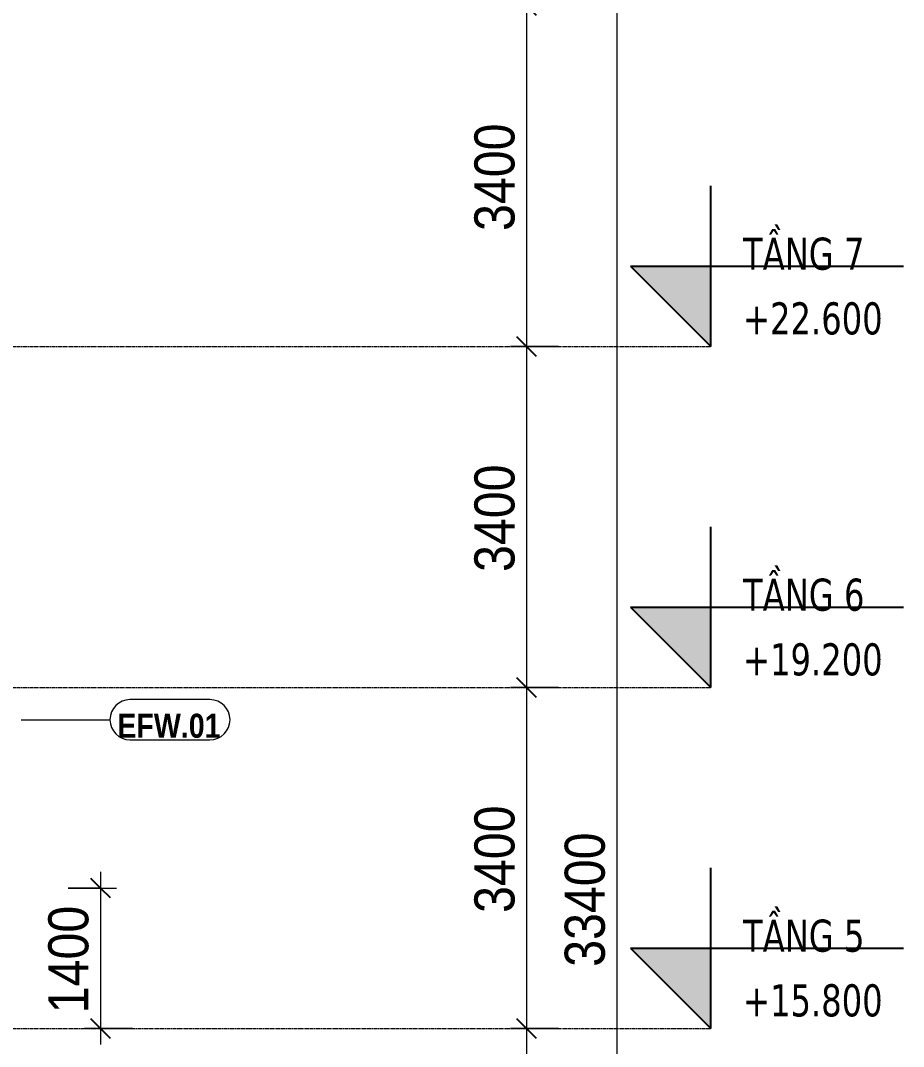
# Model space of a CAD drawing. Header units: millimetres. Extents: x 25061 to 259291, y -8723 to 35400.
# Drawn here: x 127271 to 136073, y 15620 to 25850 of the extents above; entities that cross this region are included whole.
import ezdxf

# ---------------------------------------------------------------- set-up
doc = ezdxf.new("R2010")
doc.units = ezdxf.units.MM
doc.linetypes.add('Centre', pattern=[31.75, 6.35, -4.7625, 15.875, -4.7625])
for name, color, linetype, lineweight in [('A-ANNO-DIMS', 211, 'Continuous', 9), ('A-ANNO-DIMS-160', 211, 'Continuous', 9), ('A-FLOR-LEVL', 51, 'Continuous', 9), ('A-FLOR-LEVL-1', 51, 'Continuous', 25), ('A-FLOR-LEVL-2', 51, 'Centre', 9), ('A-WALL-IDEN', 211, 'Continuous', 9)]:
    doc.layers.add(name, color=color, linetype=linetype, lineweight=lineweight)
doc.styles.add('Arial_B', font='arialbd.ttf', dxfattribs={"width": 0.85, "height": 240})
doc.styles.add('Tahoma_B', font='tahomabd.ttf', dxfattribs={"width": 0.85, "height": 320})
doc.styles.add('UTM Avo', font='', dxfattribs={"width": 0.9, "height": 400})
doc.styles.get('UTM Avo').set_extended_font_data('UTM Avo')
doc.dimstyles.new('1_Dim_chi_tiet_2_5', dxfattribs={"dimscale": 304.8, "dimtxt": 399.720379, "dimasz": 0.629921, "dimexe": 0.524934, "dimexo": 0.0625, "dimgap": 0.052493, "dimtad": 1, "dimdec": 0, "dimrnd": 5, "dimzin": 0, "dimdsep": 46, "dimtxsty": 'UTM Avo', "dimblk1": 'OBLIQUE', "dimblk2": 'OBLIQUE', "dimsah": 1, "dimcen": 0.09, "dimdle": 0.524934, "dimazin": 0, "dimtfac": 1, "dimtdec": 4, "dimtix": 1, "dimtmove": 0, "dimatfit": 3, "dimfxl": 1.049869, "dimfxlon": 1, "dimtvp": 1, "dimtolj": 1, "dimtzin": 0, "dimarcsym": 2})

# ---------------------------------------------------------------- blocks, each defined once
blk = doc.blocks.new('Level - CAO ĐỘ LEVEL-350587-TKCS_MẶT CẮT 1')
at = {"layer": 'A-FLOR-LEVL'}
blk.add_hatch(color=256, dxfattribs=at).paths.add_polyline_path([(134152.564287, 3000), (134152.564287, 2200), (133352.564287, 3000)])
at = {"layer": 'A-FLOR-LEVL-1'}
for p, q in [((134152.564287, 2200), (134152.564287, 3800)), ((133352.564287, 3000), (134152.564287, 2200)), ((133352.564287, 3000), (136072.564287, 3000))]:
    blk.add_line(p, q, dxfattribs=at)
blk = doc.blocks.new('DIMBLOCK4-TKCS_MẶT CẮT 1')
at = {"layer": 'A-ANNO-DIMS-160', "lineweight": 25}
for p, q in [((132315, 26000), (132219, 26096)), ((132315, 26000), (132411, 25904)), ((132315, 22600), (132219, 22696)), ((132315, 22600), (132411, 22504))]:
    blk.add_line(p, q, dxfattribs=at)
at = {"layer": 'A-ANNO-DIMS-160'}
for p, q in [((132635, 26000), (132155, 26000)), ((132315, 26000), (132315, 22600)), ((132315, 26000), (132635, 26000)), ((132635, 22600), (132155, 22600)), ((132315, 22600), (132635, 22600))]:
    blk.add_line(p, q, dxfattribs=at)
at = {"layer": 'A-ANNO-DIMS-160', "color": 0, "insert": (131795, 23752), "char_height": 400, "width": 1314.64, "attachment_point": 1, "rotation": 90, "line_spacing_factor": 1.110334, "style": 'UTM Avo'}
blk.add_mtext('3400', dxfattribs=at)
blk = doc.blocks.new('_Oblique')
at = {"color": 0, "linetype": 'ByBlock', "lineweight": -2}
blk.add_line((-0.5, -0.5), (0.5, 0.5), dxfattribs=at)
blk = doc.blocks.new('DIMBLOCK5-TKCS_MẶT CẮT 1')
at = {"layer": 'A-ANNO-DIMS-160', "lineweight": 25}
for p, q in [((132315, 22600), (132219, 22696)), ((132315, 22600), (132411, 22504)), ((132315, 19200), (132219, 19296)), ((132315, 19200), (132411, 19104))]:
    blk.add_line(p, q, dxfattribs=at)
at = {"layer": 'A-ANNO-DIMS-160'}
for p, q in [((132635, 22600), (132155, 22600)), ((132315, 22600), (132315, 19200)), ((132315, 22600), (132635, 22600)), ((132635, 19200), (132155, 19200)), ((132315, 19200), (132635, 19200))]:
    blk.add_line(p, q, dxfattribs=at)
at = {"layer": 'A-ANNO-DIMS-160', "color": 0, "insert": (131795, 20352), "char_height": 400, "width": 1314.64, "attachment_point": 1, "rotation": 90, "line_spacing_factor": 1.110334, "style": 'UTM Avo'}
blk.add_mtext('3400', dxfattribs=at)
blk = doc.blocks.new('DIMBLOCK6-TKCS_MẶT CẮT 1')
at = {"layer": 'A-ANNO-DIMS-160', "lineweight": 25}
for p, q in [((132315, 19200), (132219, 19296)), ((132315, 19200), (132411, 19104)), ((132315, 15800), (132219, 15896)), ((132315, 15800), (132411, 15704))]:
    blk.add_line(p, q, dxfattribs=at)
at = {"layer": 'A-ANNO-DIMS-160'}
for p, q in [((132635, 19200), (132155, 19200)), ((132315, 19200), (132315, 15800)), ((132315, 19200), (132635, 19200)), ((132635, 15800), (132155, 15800)), ((132315, 15800), (132635, 15800))]:
    blk.add_line(p, q, dxfattribs=at)
at = {"layer": 'A-ANNO-DIMS-160', "color": 0, "insert": (131795, 16952), "char_height": 400, "width": 1314.64, "attachment_point": 1, "rotation": 90, "line_spacing_factor": 1.110334, "style": 'UTM Avo'}
blk.add_mtext('3400', dxfattribs=at)
blk = doc.blocks.new('DIMBLOCK7-TKCS_MẶT CẮT 1')
at = {"layer": 'A-ANNO-DIMS-160', "lineweight": 25}
for p, q in [((132315, 15800), (132219, 15896)), ((132315, 15800), (132411, 15704)), ((132315, 12400), (132219, 12496)), ((132315, 12400), (132411, 12304))]:
    blk.add_line(p, q, dxfattribs=at)
at = {"layer": 'A-ANNO-DIMS-160'}
for p, q in [((132635, 15800), (132155, 15800)), ((132315, 15800), (132315, 12400)), ((132315, 15800), (132635, 15800)), ((132635, 12400), (132155, 12400)), ((132315, 12400), (132635, 12400))]:
    blk.add_line(p, q, dxfattribs=at)
at = {"layer": 'A-ANNO-DIMS-160', "color": 0, "insert": (131795, 13552), "char_height": 400, "width": 1314.64, "attachment_point": 1, "rotation": 90, "line_spacing_factor": 1.110334, "style": 'UTM Avo'}
blk.add_mtext('3400', dxfattribs=at)
blk = doc.blocks.new('DIMBLOCK12-TKCS_MẶT CẮT 1')
at = {"layer": 'A-ANNO-DIMS-160', "lineweight": 25}
for p, q in [((133215, 33800), (133119, 33896)), ((133215, 33800), (133311, 33704)), ((133215, 400), (133119, 496)), ((133215, 400), (133311, 304))]:
    blk.add_line(p, q, dxfattribs=at)
at = {"layer": 'A-ANNO-DIMS-160'}
for p, q in [((133215, 33960), (133215, 240)), ((133535, 33800), (133055, 33800)), ((133215, 33800), (133535, 33800)), ((133535, 400), (133055, 400)), ((133215, 400), (133535, 400))]:
    blk.add_line(p, q, dxfattribs=at)
at = {"layer": 'A-ANNO-DIMS-160', "color": 0, "insert": (132695, 16415), "char_height": 400, "width": 1643.29, "attachment_point": 1, "rotation": 90, "line_spacing_factor": 1.110334, "style": 'UTM Avo'}
blk.add_mtext('33400', dxfattribs=at)
blk = doc.blocks.new('DIMBLOCK63-TKCS_MẶT CẮT 1')
at = {"layer": 'A-ANNO-DIMS-160', "lineweight": 25}
for p, q in [((128067, 17200), (127971, 17296)), ((128067, 17200), (128163, 17104)), ((128067, 15800), (127971, 15896)), ((128067, 15800), (128163, 15704))]:
    blk.add_line(p, q, dxfattribs=at)
at = {"layer": 'A-ANNO-DIMS-160'}
for p, q in [((128067, 17360), (128067, 15640)), ((127747, 17200), (128227, 17200)), ((128067, 17200), (127747, 17200)), ((128387, 15800), (127907, 15800)), ((128067, 15800), (128387, 15800))]:
    blk.add_line(p, q, dxfattribs=at)
at = {"layer": 'A-ANNO-DIMS-160', "color": 0, "insert": (127547, 15952), "char_height": 400, "width": 1314.64, "attachment_point": 1, "rotation": 90, "line_spacing_factor": 1.110334, "style": 'UTM Avo'}
blk.add_mtext('1400', dxfattribs=at)
blk = doc.blocks.new('CTL_WALL TAG NO MARK - 10-2062273-TKCS_MẶT CẮT 1')
at = {"layer": 'A-WALL-IDEN'}
for p, q in [((32371, 30015), (31574, 30015)), ((31574, 29615), (32371, 29615))]:
    blk.add_line(p, q, dxfattribs=at)
for centre, start, end in [((31574, 29815), 90, 270), ((32371, 29815), 270, 90)]:
    blk.add_arc(centre, 200, start, end, dxfattribs=at)

msp = doc.modelspace()

# ---------------------------------------------------------------- linework, layer by layer
at = {"layer": 'A-FLOR-LEVL-2'}
for p, q in [((25061.1, 22600), (134152.6, 22600)), ((25061.1, 19200), (134152.6, 19200)), ((25061.1, 15800), (134152.6, 15800))]:
    msp.add_line(p, q, dxfattribs=at)
at = {"layer": 'A-WALL-IDEN'}
msp.add_line((127278.5, 18878.4), (128161.5, 18878.4), dxfattribs=at)

# ---------------------------------------------------------------- block references
at = {"layer": 'A-FLOR-LEVL-1'}
for p in [(0, 20400), (0, 17000), (0, 13600)]:
    msp.add_blockref('Level - CAO ĐỘ LEVEL-350587-TKCS_MẶT CẮT 1', p, dxfattribs=at)
at = {"layer": 'A-WALL-IDEN'}
msp.add_blockref('CTL_WALL TAG NO MARK - 10-2062273-TKCS_MẶT CẮT 1', (96787.8, -10936.7), dxfattribs=at)

# ---------------------------------------------------------------- texts
at = {"layer": 'A-FLOR-LEVL', "char_height": 320, "line_spacing_factor": 0.996129, "style": 'Tahoma_B'}
for s, insert, width, attachment_point in [('\\pt1632,3264,4896,6528,8160,9792,11424,13056,14688,16320,17952,19584,21216,22848,24480,26112,27744,29376,31008,32640,34272,35904,37536,39168,40800,42432,44064,45696,47328,48960,50592,52224;TẦNG 7', (134473.4, 23358.9), 1448.4, 7), ('\\pt680,1360,2040,2720,3400,4080,4760,5440,6120,6800,7480,8160,8840,9520,10200,10880,11560,12240,12920,13600,14280,14960,15640,16320,17000,17680,18360,19040,19720,20400,21080,21760;+22.600', (134473.4, 23040.1), 1655.12, 1), ('\\pt1632,3264,4896,6528,8160,9792,11424,13056,14688,16320,17952,19584,21216,22848,24480,26112,27744,29376,31008,32640,34272,35904,37536,39168,40800,42432,44064,45696,47328,48960,50592,52224;TẦNG 6', (134473.4, 19958.9), 1448.4, 7), ('\\pt680,1360,2040,2720,3400,4080,4760,5440,6120,6800,7480,8160,8840,9520,10200,10880,11560,12240,12920,13600,14280,14960,15640,16320,17000,17680,18360,19040,19720,20400,21080,21760;+19.200', (134473.4, 19640.1), 1655.12, 1), ('\\pt1632,3264,4896,6528,8160,9792,11424,13056,14688,16320,17952,19584,21216,22848,24480,26112,27744,29376,31008,32640,34272,35904,37536,39168,40800,42432,44064,45696,47328,48960,50592,52224;TẦNG 5', (134473.4, 16558.9), 1448.4, 7), ('\\pt680,1360,2040,2720,3400,4080,4760,5440,6120,6800,7480,8160,8840,9520,10200,10880,11560,12240,12920,13600,14280,14960,15640,16320,17000,17680,18360,19040,19720,20400,21080,21760;+15.800', (134473.4, 16240.1), 1655.12, 1)]:
    msp.add_mtext(s, dxfattribs=dict(at, insert=insert, width=width, attachment_point=attachment_point))
at = {"layer": 'A-WALL-IDEN', "insert": (128750.3, 18816.5), "char_height": 240, "width": 1062.16, "attachment_point": 5, "line_spacing_factor": 0.936439, "style": 'Arial_B'}
msp.add_mtext('\\pt6.7992,13.6008,20.4,27.1992,34.0008,40.8,47.5992,54.4008,61.2,67.9992,74.8008,81.6,88.3992,95.2008,102,108.7992,115.6008,122.4,129.1992,136.0008,142.8,149.5992,156.4008,163.2,169.9992,176.8008,183.6,190.3992,197.2008,204,210.7992,217.6008;EFW.01', dxfattribs=at)

# ---------------------------------------------------------------- dimensions: what is measured, and where the dimension line sits
at = {"layer": 'A-ANNO-DIMS'}
for base, p1, p2, override, picture, middle in [((133214.9, 400), (133534.9, 33800), (133534.9, 400), {"dimpost": '<>', "dimfxl": 33400}, 'DIMBLOCK12-TKCS_MẶT CẮT 1', (132991.9, 17100)), ((132314.9, 22600), (132634.9, 26000), (132634.9, 22600), {"dimpost": '<>', "dimfxl": 3400}, 'DIMBLOCK4-TKCS_MẶT CẮT 1', (132091.9, 24300)), ((132314.9, 19200), (132634.9, 22600), (132634.9, 19200), {"dimpost": '<>', "dimfxl": 3400}, 'DIMBLOCK5-TKCS_MẶT CẮT 1', (132091.9, 20900)), ((132314.9, 15800), (132634.9, 19200), (132634.9, 15800), {"dimpost": '<>', "dimfxl": 3400}, 'DIMBLOCK6-TKCS_MẶT CẮT 1', (132091.9, 17500)), ((128066.6, 15800), (127746.6, 17200), (128386.6, 15800), {"dimpost": '<>', "dimfxl": 1539.350512}, 'DIMBLOCK63-TKCS_MẶT CẮT 1', (127843.6, 16500)), ((132314.9, 12400), (132634.9, 15800), (132634.9, 12400), {"dimpost": '<>', "dimfxl": 3400}, 'DIMBLOCK7-TKCS_MẶT CẮT 1', (132091.9, 14100))]:
    dim = msp.add_linear_dim(base=base, p1=p1, p2=p2, angle=90, dimstyle='1_Dim_chi_tiet_2_5', override=override, dxfattribs=at)
    dim.commit()
    dim.dimension.update_dxf_attribs({"geometry": picture, "text_midpoint": middle})

doc.saveas('drawing.dxf')
